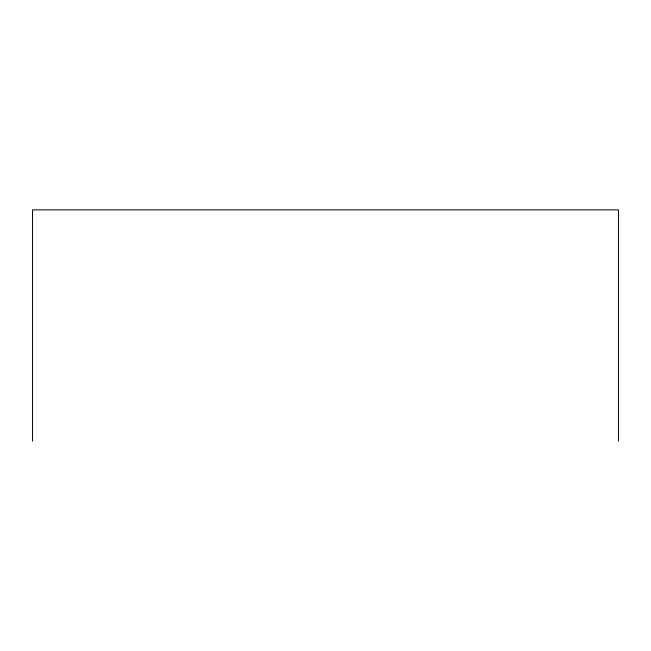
<?xml version="1.0" encoding="UTF-8"?>
<svg xmlns="http://www.w3.org/2000/svg" width="651" height="651" viewBox="0 0 651 651"><rect width="100%" height="100%" fill="white"/><g stroke="black" fill="none" stroke-linecap="round" stroke-linejoin="round"><path stroke-width="0.98" d="M618.45 441.134L618.45 209.866L32.55 209.866L32.55 441.134"/></g></svg>
